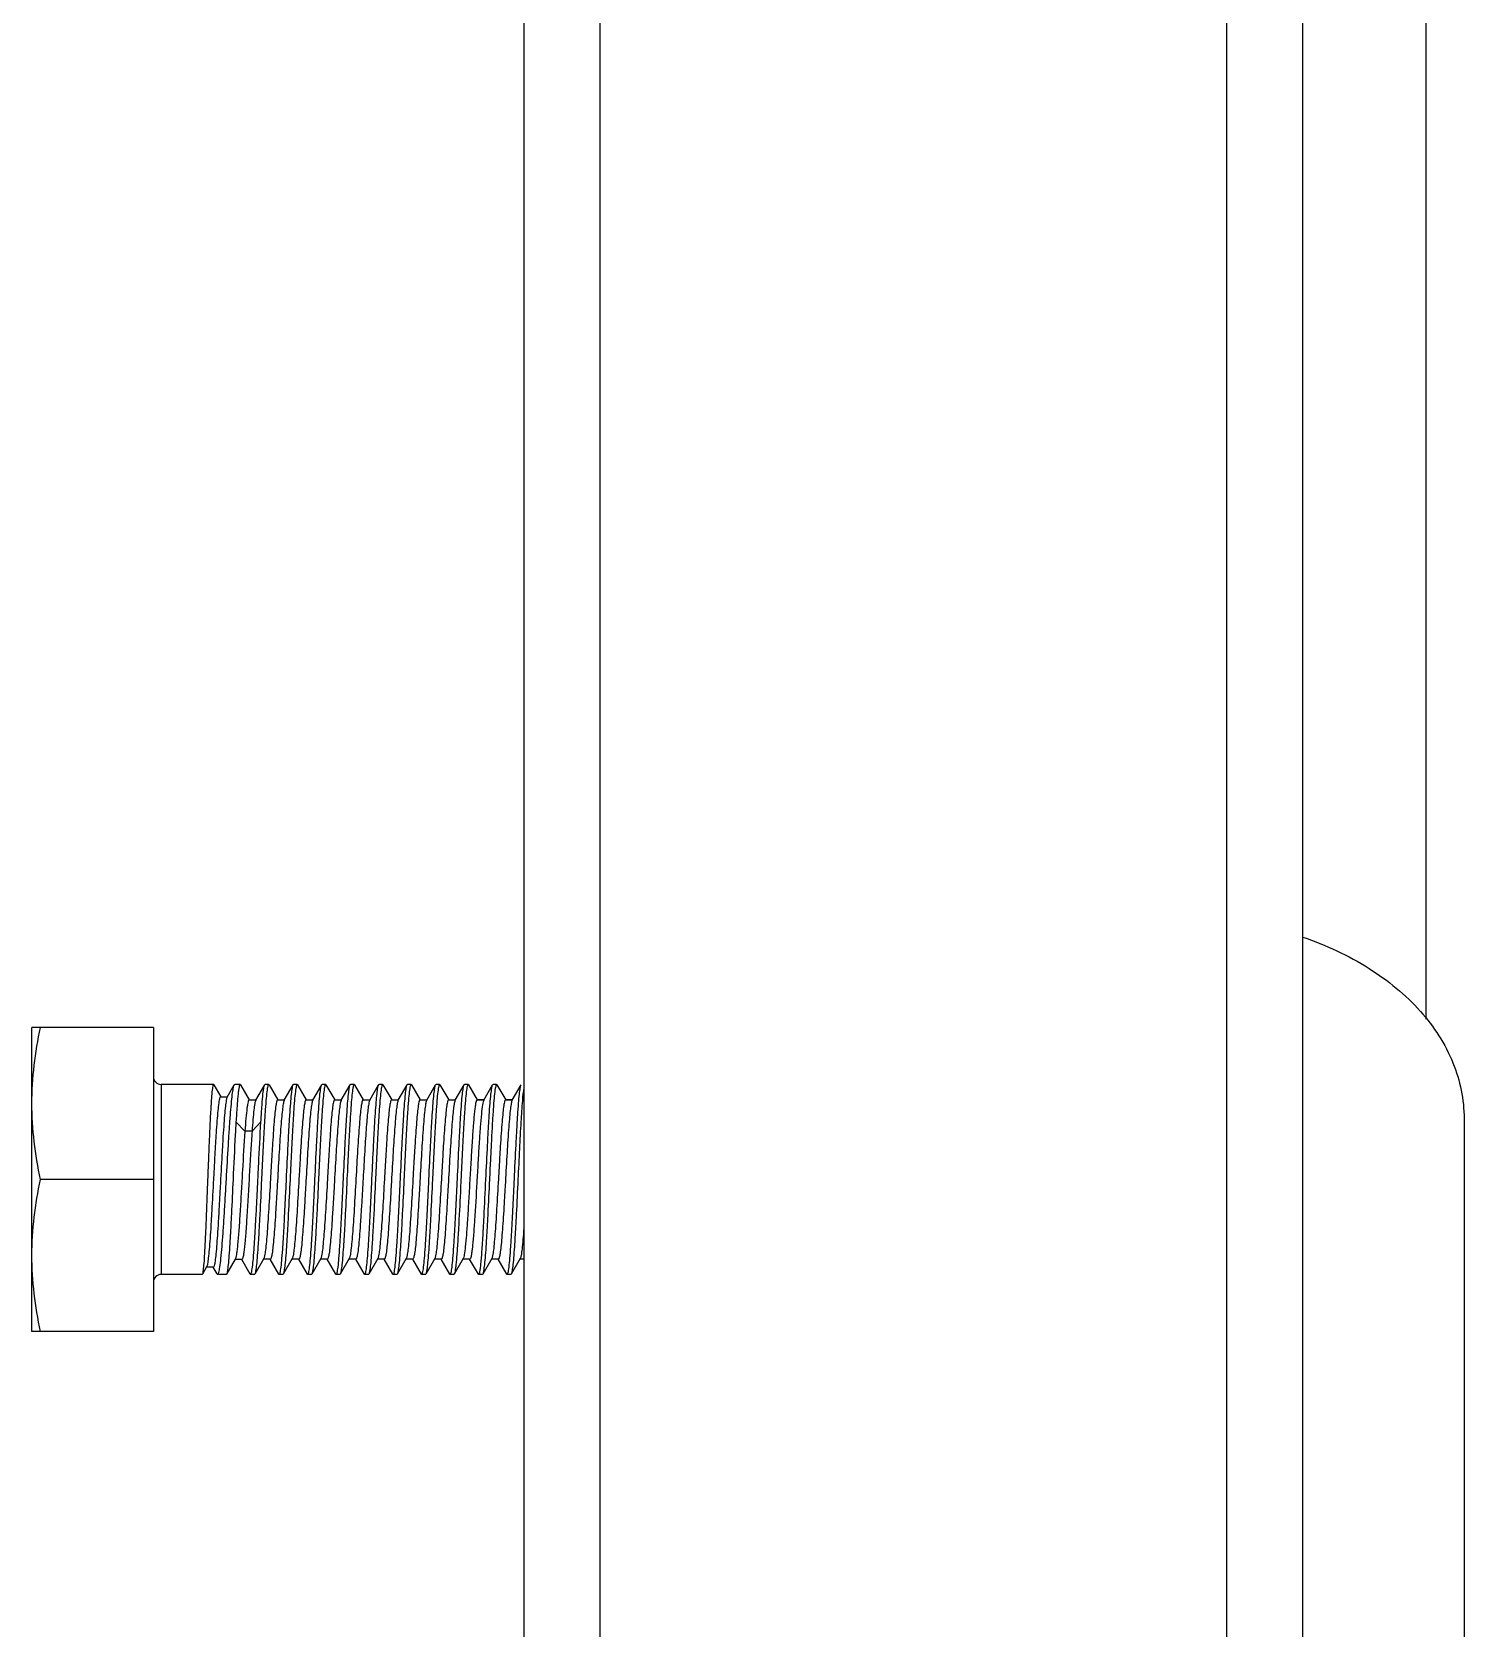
# Model space of a CAD drawing. Extents: x 27938 to 1507990, y 110129 to 923079.
# Drawn here: x 555011 to 555627, y 366413 to 367100 of the extents above; entities that cross this region are included whole.
import ezdxf

# ---------------------------------------------------------------- set-up
doc = ezdxf.new("R2010")
doc.units = 0
doc.header["$LTSCALE"] = 1000
doc.header["$MEASUREMENT"] = 0

msp = doc.modelspace()

# ---------------------------------------------------------------- linework, layer by layer
for p, q in [((555610.81, 366675.45), (555610.81, 368938.58)), ((555222.38, 368785.73), (555222.38, 366070.82)), ((555255.09, 368785.73), (555255.09, 366070.82)), ((555524.94, 368785.73), (555524.94, 366070.82)), ((555557.65, 368785.73), (555557.65, 366070.82)), ((555010.58, 366541.01), (555010.58, 366671.85)), ((555062.91, 366671.85), (555010.58, 366671.85)), ((555062.91, 366671.85), (555062.91, 366541.01)), ((555066.18, 366647.32), (555066.18, 366565.54)), ((555088.75, 366647.32), (555066.18, 366647.32)), ((555088.86, 366647.22), (555088.75, 366647.32)), ((555088.86, 366647.22), (555091.86, 366642.06)), ((555091.77, 366642.06), (555094.74, 366642.06)), ((555094.65, 366641.9), (555097.69, 366647.13)), ((555097.69, 366647.13), (555097.9, 366647.32)), ((555100.23, 366647.32), (555097.9, 366647.32)), ((555100.39, 366647.18), (555100.23, 366647.32)), ((555100.39, 366647.18), (555104.16, 366640.69)), ((555104.06, 366640.69), (555107.04, 366640.69)), ((555106.94, 366640.53), (555110.79, 366647.18)), ((555112.49, 366647.32), (555110.96, 366647.32)), ((555112.65, 366647.18), (555112.49, 366647.32)), ((555112.65, 366647.18), (555116.43, 366640.69)), ((555116.33, 366640.69), (555119.3, 366640.69)), ((555119.21, 366640.53), (555123.06, 366647.18)), ((555123.06, 366647.18), (555123.22, 366647.32)), ((555124.76, 366647.32), (555123.22, 366647.32)), ((555124.92, 366647.18), (555124.76, 366647.32)), ((555124.92, 366647.18), (555128.69, 366640.69)), ((555128.6, 366640.69), (555131.57, 366640.69)), ((555131.47, 366640.53), (555135.33, 366647.18)), ((555135.33, 366647.18), (555135.49, 366647.32)), ((555137.02, 366647.32), (555135.49, 366647.32)), ((555137.18, 366647.18), (555137.02, 366647.32)), ((555137.18, 366647.18), (555140.96, 366640.69)), ((555140.86, 366640.69), (555143.83, 366640.69)), ((555143.74, 366640.53), (555147.59, 366647.18)), ((555147.59, 366647.18), (555147.75, 366647.32)), ((555149.29, 366647.32), (555147.75, 366647.32)), ((555149.45, 366647.18), (555149.29, 366647.32)), ((555149.45, 366647.18), (555153.23, 366640.69)), ((555153.13, 366640.69), (555156.1, 366640.69)), ((555156, 366640.53), (555159.86, 366647.18)), ((555161.56, 366647.32), (555160.02, 366647.32)), ((555161.72, 366647.18), (555161.56, 366647.32)), ((555161.72, 366647.18), (555165.49, 366640.69)), ((555165.4, 366640.69), (555168.37, 366640.69)), ((555168.27, 366640.53), (555172.13, 366647.18)), ((555172.13, 366647.18), (555172.29, 366647.32)), ((555173.82, 366647.32), (555172.29, 366647.32)), ((555173.98, 366647.18), (555173.82, 366647.32)), ((555173.98, 366647.18), (555177.76, 366640.69)), ((555177.66, 366640.69), (555180.63, 366640.69)), ((555180.54, 366640.53), (555184.39, 366647.18)), ((555184.39, 366647.18), (555184.55, 366647.32)), ((555186.09, 366647.32), (555184.55, 366647.32)), ((555186.25, 366647.18), (555186.09, 366647.32)), ((555186.25, 366647.18), (555190.02, 366640.69)), ((555189.93, 366640.69), (555192.9, 366640.69)), ((555192.8, 366640.53), (555196.66, 366647.18)), ((555196.66, 366647.18), (555196.82, 366647.32)), ((555198.36, 366647.32), (555196.82, 366647.32)), ((555198.52, 366647.18), (555198.36, 366647.32)), ((555198.52, 366647.18), (555202.29, 366640.69)), ((555202.2, 366640.69), (555205.17, 366640.69)), ((555205.17, 366640.71), (555202.28, 366640.71)), ((555205.07, 366640.53), (555208.92, 366647.18)), ((555208.92, 366647.18), (555209.09, 366647.32)), ((555210.62, 366647.32), (555209.09, 366647.32)), ((555210.78, 366647.18), (555210.62, 366647.32)), ((555210.78, 366647.18), (555214.56, 366640.69)), ((555214.46, 366640.69), (555217.43, 366640.69)), ((555217.44, 366640.71), (555214.55, 366640.71)), ((555217.34, 366640.53), (555221.19, 366647.18)), ((555119.21, 366640.53), (555119.13, 366640.37)), ((555131.47, 366640.53), (555131.39, 366640.37)), ((555143.74, 366640.53), (555143.66, 366640.36)), ((555168.27, 366640.53), (555168.18, 366640.34)), ((555180.54, 366640.53), (555180.44, 366640.33)), ((555192.8, 366640.53), (555192.71, 366640.32)), ((555217.34, 366640.53), (555217.23, 366640.3)), ((555102.27, 366627.17), (555098.43, 366631.18)), ((555105.33, 366627.17), (555102.27, 366627.17)), ((555109.16, 366631.18), (555105.33, 366627.17)), ((555627.16, 366632.63), (555627.16, 365743.72)), ((555062.91, 366606.43), (555014.26, 366606.43)), ((555146.33, 366608.65), (555146.22, 366606.43)), ((555156.95, 366606.43), (555157.06, 366608.65)), ((555098.11, 366572.1), (555094.37, 366565.67)), ((555100.99, 366571.94), (555098.02, 366571.94)), ((555104.51, 366565.7), (555100.89, 366571.94)), ((555110.39, 366572.33), (555106.52, 366565.68)), ((555113.26, 366572.17), (555110.29, 366572.17)), ((555116.93, 366565.68), (555113.17, 366572.17)), ((555122.66, 366572.33), (555118.79, 366565.68)), ((555125.53, 366572.17), (555122.56, 366572.17)), ((555129.19, 366565.68), (555125.43, 366572.17)), ((555134.92, 366572.33), (555131.05, 366565.68)), ((555137.8, 366572.17), (555134.83, 366572.17)), ((555141.46, 366565.68), (555137.7, 366572.17)), ((555147.19, 366572.33), (555143.32, 366565.68)), ((555150.06, 366572.17), (555147.09, 366572.17)), ((555153.73, 366565.68), (555149.97, 366572.17)), ((555159.45, 366572.33), (555155.58, 366565.68)), ((555162.33, 366572.17), (555159.36, 366572.17)), ((555165.99, 366565.68), (555162.23, 366572.17)), ((555171.72, 366572.33), (555167.85, 366565.68)), ((555174.6, 366572.17), (555171.63, 366572.17)), ((555178.26, 366565.68), (555174.5, 366572.17)), ((555183.99, 366572.33), (555180.12, 366565.68)), ((555186.86, 366572.17), (555183.89, 366572.17)), ((555190.53, 366565.68), (555186.77, 366572.17)), ((555196.25, 366572.33), (555192.38, 366565.68)), ((555199.13, 366572.17), (555196.16, 366572.17)), ((555202.79, 366565.68), (555199.03, 366572.17)), ((555208.52, 366572.33), (555204.65, 366565.68)), ((555211.39, 366572.17), (555208.42, 366572.17)), ((555215.06, 366565.68), (555211.3, 366572.17)), ((555220.79, 366572.33), (555216.92, 366565.68)), ((555222.38, 366572.17), (555220.69, 366572.17)), ((555083.87, 366565.54), (555066.18, 366565.54)), ((555083.96, 366565.62), (555083.87, 366565.54)), ((555085.8, 366568.79), (555083.96, 366565.62)), ((555088.69, 366568.64), (555085.71, 366568.64)), ((555090.27, 366565.76), (555088.62, 366568.6)), ((555090.27, 366565.76), (555090.52, 366565.54)), ((555094.23, 366565.54), (555090.52, 366565.54)), ((555094.37, 366565.67), (555094.23, 366565.54)), ((555104.51, 366565.7), (555104.69, 366565.54)), ((555106.36, 366565.54), (555104.69, 366565.54)), ((555106.52, 366565.68), (555106.36, 366565.54)), ((555116.93, 366565.68), (555117.09, 366565.54)), ((555118.63, 366565.54), (555117.09, 366565.54)), ((555118.79, 366565.68), (555118.63, 366565.54)), ((555129.19, 366565.68), (555129.36, 366565.54)), ((555130.89, 366565.54), (555129.36, 366565.54)), ((555131.05, 366565.68), (555130.89, 366565.54)), ((555141.46, 366565.68), (555141.62, 366565.54)), ((555143.16, 366565.54), (555141.62, 366565.54)), ((555143.32, 366565.68), (555143.16, 366565.54)), ((555153.73, 366565.68), (555153.89, 366565.54)), ((555155.42, 366565.54), (555153.89, 366565.54)), ((555155.58, 366565.68), (555155.42, 366565.54)), ((555165.99, 366565.68), (555166.15, 366565.54)), ((555167.69, 366565.54), (555166.15, 366565.54)), ((555167.85, 366565.68), (555167.69, 366565.54)), ((555178.26, 366565.68), (555178.42, 366565.54)), ((555179.96, 366565.54), (555178.42, 366565.54)), ((555180.12, 366565.68), (555179.96, 366565.54)), ((555190.53, 366565.68), (555190.69, 366565.54)), ((555192.22, 366565.54), (555190.69, 366565.54)), ((555192.38, 366565.68), (555192.22, 366565.54)), ((555202.79, 366565.68), (555202.95, 366565.54)), ((555204.49, 366565.54), (555202.95, 366565.54)), ((555204.65, 366565.68), (555204.49, 366565.54)), ((555215.06, 366565.68), (555215.22, 366565.54)), ((555216.76, 366565.54), (555215.22, 366565.54)), ((555216.92, 366565.68), (555216.76, 366565.54)), ((555062.91, 366541.01), (555010.58, 366541.01))]:
    msp.add_line(p, q)
for centre, start, end in [((555066.18, 366650.59), 180, 270), ((555066.18, 366562.27), 90, 180)]:
    msp.add_arc(centre, 3.27, start, end)
for points, knots in [([(555557.73, 366710.77), (555567.68, 366707.38), (555586.15, 366698.86), (555608.81, 366680.4), (555623.63, 366657.83), (555627.16, 366640.79), (555627.16, 366632.63)], [0, 0, 0, 0, 0.283922, 0.54373, 0.779554, 1, 1, 1, 1]), ([(555091.77, 366642.06), (555091.68, 366642.06), (555091.5, 366641.79), (555091.36, 366641.29), (555091.16, 366640.42), (555090.9, 366638.67), (555090.57, 366635.71), (555090.21, 366631.36), (555089.84, 366626.05), (555089.47, 366620), (555089.11, 366613.43), (555088.62, 366604.32), (555088.14, 366595.33), (555087.64, 366586.8), (555087.29, 366581.26), (555086.93, 366576.59), (555086.6, 366572.93), (555086.23, 366570.47), (555086.02, 366569.16), (555085.8, 366568.79)], [0, 0, 0, 0, 0.003488, 0.010904, 0.022688, 0.038824, 0.083607, 0.143647, 0.216697, 0.300025, 0.390537, 0.484902, 0.671459, 0.756962, 0.833182, 0.897479, 0.947675, 0.982144, 1, 1, 1, 1]), ([(555088.75, 366647.32), (555088.66, 366647.32), (555088.52, 366646.97), (555088.4, 366646.44), (555088.24, 366645.43), (555088.01, 366643.41), (555087.74, 366639.99), (555087.44, 366634.98), (555087.14, 366628.86), (555086.83, 366621.88), (555086.53, 366614.31), (555086.33, 366609.09), (555086.23, 366606.43)], [0, 0, 0, 0, 0.006203, 0.021073, 0.045141, 0.078305, 0.170688, 0.294821, 0.44599, 0.618417, 0.805472, 1, 1, 1, 1]), ([(555094.65, 366641.9), (555094.42, 366641.5), (555094.2, 366640.13), (555093.81, 366637.55), (555093.47, 366633.74), (555093.1, 366628.91), (555092.73, 366623.22), (555092.23, 366614.56), (555091.75, 366605.51), (555091.26, 366596.42), (555090.9, 366589.94), (555090.54, 366584.03), (555090.18, 366578.89), (555089.83, 366574.68), (555089.5, 366571.61), (555089.18, 366569.71), (555088.94, 366568.89), (555088.77, 366568.64), (555088.69, 366568.64)], [0, 0, 0, 0, 0.018844, 0.055045, 0.107437, 0.174076, 0.252464, 0.339678, 0.527511, 0.621285, 0.710453, 0.791854, 0.862644, 0.920393, 0.963178, 0.989688, 0.996707, 1, 1, 1, 1]), ([(555094.29, 366606.43), (555094.57, 366611.35), (555094.98, 366618.51), (555095.56, 366627.68), (555095.97, 366633.63), (555096.39, 366638.65), (555096.77, 366642.6), (555097.19, 366645.28), (555097.44, 366646.71), (555097.69, 366647.13)], [0, 0, 0, 0, 0.361155, 0.526427, 0.673911, 0.798642, 0.896457, 0.964179, 1, 1, 1, 1]), ([(555100.23, 366647.32), (555100.11, 366647.32), (555099.91, 366646.84), (555099.74, 366646.11), (555099.51, 366644.73), (555099.3, 366642.91), (555099.08, 366640.58), (555098.77, 366636.63), (555098.56, 366633.44), (555098.43, 366631.18)], [0, 0, 0, 0, 0.021546, 0.072917, 0.155846, 0.269667, 0.412995, 0.584026, 1, 1, 1, 1]), ([(555104.06, 366640.69), (555103.96, 366640.69), (555103.75, 366640.32), (555103.58, 366639.68), (555103.35, 366638.53), (555103.04, 366636.23), (555102.66, 366632.38), (555102.4, 366629.07), (555102.27, 366627.17)], [0, 0, 0, 0, 0.023235, 0.075178, 0.15823, 0.271917, 0.585415, 1, 1, 1, 1]), ([(555109.16, 366631.18), (555109.28, 366633.26), (555109.52, 366636.96), (555109.91, 366641.76), (555110.24, 366644.84), (555110.55, 366646.46), (555110.69, 366647), (555110.79, 366647.18)], [0, 0, 0, 0, 0.387446, 0.690986, 0.897716, 0.962073, 1, 1, 1, 1]), ([(555112.49, 366647.32), (555112.4, 366647.32), (555112.22, 366646.99), (555112.08, 366646.43), (555111.88, 366645.43), (555111.61, 366643.41), (555111.29, 366639.99), (555110.92, 366634.97), (555110.55, 366628.85), (555110.18, 366621.88), (555109.8, 366614.31), (555109.55, 366609.09), (555109.43, 366606.43)], [0, 0, 0, 0, 0.006697, 0.021779, 0.045964, 0.079194, 0.171609, 0.295674, 0.446694, 0.618911, 0.805729, 1, 1, 1, 1]), ([(555116.33, 366640.69), (555116.25, 366640.69), (555116.07, 366640.46), (555115.83, 366639.67), (555115.5, 366637.86), (555115.17, 366634.93), (555114.81, 366630.95), (555114.45, 366626.09), (555114.09, 366620.53), (555113.72, 366614.45), (555113.24, 366605.98), (555112.76, 366597.58), (555112.27, 366589.56), (555111.91, 366584.31), (555111.54, 366579.87), (555111.21, 366576.36), (555110.83, 366573.98), (555110.61, 366572.71), (555110.39, 366572.33)], [0, 0, 0, 0, 0.003515, 0.010772, 0.037949, 0.081609, 0.140308, 0.211978, 0.294061, 0.383612, 0.477415, 0.664253, 0.750571, 0.827952, 0.893624, 0.945254, 0.981055, 1, 1, 1, 1]), ([(555110.79, 366647.18), (555110.82, 366647.22), (555110.86, 366647.28), (555110.93, 366647.32), (555110.96, 366647.32)], [0, 0, 0, 0, 0.600476, 1, 1, 1, 1]), ([(555120.16, 366606.43), (555120.39, 366611.39), (555120.73, 366618.61), (555121.23, 366627.84), (555121.58, 366633.81), (555121.94, 366638.83), (555122.25, 366642.76), (555122.63, 366645.39), (555122.83, 366646.78), (555123.06, 366647.18)], [0, 0, 0, 0, 0.363963, 0.530225, 0.678242, 0.802937, 0.90006, 0.966368, 1, 1, 1, 1]), ([(555124.76, 366647.32), (555124.67, 366647.32), (555124.49, 366646.99), (555124.34, 366646.43), (555124.15, 366645.43), (555123.88, 366643.41), (555123.55, 366639.99), (555123.19, 366634.98), (555122.82, 366628.86), (555122.44, 366621.88), (555122.07, 366614.31), (555121.82, 366609.09), (555121.69, 366606.43)], [0, 0, 0, 0, 0.006689, 0.021764, 0.045941, 0.079165, 0.171569, 0.295632, 0.446659, 0.618889, 0.805716, 1, 1, 1, 1]), ([(555128.6, 366640.69), (555128.52, 366640.69), (555128.34, 366640.46), (555128.1, 366639.67), (555127.77, 366637.86), (555127.43, 366634.93), (555127.08, 366630.95), (555126.72, 366626.09), (555126.35, 366620.53), (555125.99, 366614.45), (555125.5, 366605.98), (555125.03, 366597.58), (555124.53, 366589.56), (555124.17, 366584.31), (555123.81, 366579.87), (555123.47, 366576.36), (555123.1, 366573.98), (555122.87, 366572.71), (555122.66, 366572.33)], [0, 0, 0, 0, 0.003515, 0.010772, 0.037949, 0.081609, 0.140308, 0.211978, 0.294061, 0.383612, 0.477415, 0.664253, 0.750571, 0.827952, 0.893624, 0.945254, 0.981055, 1, 1, 1, 1]), ([(555132.42, 366606.43), (555132.66, 366611.39), (555133, 366618.61), (555133.49, 366627.84), (555133.84, 366633.81), (555134.2, 366638.83), (555134.52, 366642.76), (555134.9, 366645.39), (555135.1, 366646.78), (555135.33, 366647.18)], [0, 0, 0, 0, 0.363959, 0.530225, 0.678245, 0.80294, 0.900061, 0.966367, 1, 1, 1, 1]), ([(555137.02, 366647.32), (555136.93, 366647.32), (555136.75, 366646.99), (555136.61, 366646.43), (555136.42, 366645.43), (555136.15, 366643.41), (555135.82, 366639.99), (555135.46, 366634.98), (555135.08, 366628.86), (555134.71, 366621.88), (555134.33, 366614.31), (555134.08, 366609.09), (555133.96, 366606.43)], [0, 0, 0, 0, 0.00668, 0.021743, 0.045911, 0.079128, 0.171521, 0.29558, 0.446613, 0.618858, 0.805701, 1, 1, 1, 1]), ([(555140.86, 366640.69), (555140.78, 366640.69), (555140.6, 366640.46), (555140.36, 366639.67), (555140.04, 366637.86), (555139.7, 366634.93), (555139.34, 366630.95), (555138.98, 366626.09), (555138.62, 366620.53), (555138.26, 366614.45), (555137.77, 366605.98), (555137.3, 366597.58), (555136.8, 366589.56), (555136.44, 366584.31), (555136.07, 366579.87), (555135.74, 366576.36), (555135.37, 366573.98), (555135.14, 366572.71), (555134.92, 366572.33)], [0, 0, 0, 0, 0.003515, 0.010772, 0.037949, 0.081609, 0.140308, 0.211978, 0.294061, 0.383612, 0.477416, 0.664253, 0.750571, 0.827952, 0.893624, 0.945254, 0.981055, 1, 1, 1, 1]), ([(555144.69, 366606.43), (555144.92, 366611.39), (555145.27, 366618.61), (555145.76, 366627.84), (555146.11, 366633.81), (555146.47, 366638.83), (555146.79, 366642.76), (555147.16, 366645.39), (555147.36, 366646.78), (555147.59, 366647.18)], [0, 0, 0, 0, 0.363957, 0.530226, 0.678247, 0.80294, 0.900059, 0.966367, 1, 1, 1, 1]), ([(555149.29, 366647.32), (555149.2, 366647.32), (555149.03, 366647.02), (555148.89, 366646.49), (555148.7, 366645.56), (555148.44, 366643.67), (555148.13, 366640.48), (555147.78, 366635.77), (555147.42, 366630.01), (555147.05, 366623.4), (555146.69, 366616.19), (555146.45, 366611.21), (555146.33, 366608.65)], [0, 0, 0, 0, 0.006689, 0.021571, 0.045424, 0.078208, 0.169526, 0.292465, 0.442701, 0.6149, 0.802905, 1, 1, 1, 1]), ([(555153.13, 366640.69), (555153.05, 366640.69), (555152.87, 366640.46), (555152.63, 366639.67), (555152.3, 366637.88), (555151.97, 366634.97), (555151.61, 366631.01), (555151.26, 366626.19), (555150.75, 366618.52), (555150.41, 366612.47), (555150.17, 366608.29)], [0, 0, 0, 0, 0.007368, 0.022553, 0.07941, 0.170757, 0.293599, 0.443643, 0.615565, 1, 1, 1, 1]), ([(555157.06, 366608.65), (555157.29, 366613.38), (555157.62, 366620.25), (555158.09, 366629.01), (555158.43, 366634.63), (555158.77, 366639.35), (555159.08, 366643.03), (555159.44, 366645.5), (555159.64, 366646.8), (555159.86, 366647.18)], [0, 0, 0, 0, 0.367266, 0.533405, 0.680662, 0.804347, 0.900563, 0.966339, 1, 1, 1, 1]), ([(555161.56, 366647.32), (555161.47, 366647.32), (555161.29, 366646.99), (555161.14, 366646.43), (555160.95, 366645.43), (555160.68, 366643.41), (555160.35, 366639.99), (555159.99, 366634.98), (555159.62, 366628.86), (555159.24, 366621.88), (555158.87, 366614.31), (555158.62, 366609.09), (555158.49, 366606.43)], [0, 0, 0, 0, 0.006689, 0.021763, 0.04594, 0.079164, 0.171568, 0.295631, 0.446657, 0.618886, 0.805714, 1, 1, 1, 1]), ([(555165.4, 366640.69), (555165.32, 366640.69), (555165.14, 366640.46), (555164.89, 366639.67), (555164.57, 366637.86), (555164.23, 366634.93), (555163.87, 366630.95), (555163.52, 366626.09), (555163.15, 366620.53), (555162.79, 366614.45), (555162.3, 366605.98), (555161.83, 366597.58), (555161.33, 366589.56), (555160.97, 366584.31), (555160.61, 366579.87), (555160.27, 366576.36), (555159.9, 366573.98), (555159.67, 366572.71), (555159.45, 366572.33)], [0, 0, 0, 0, 0.003516, 0.010772, 0.037949, 0.081609, 0.140308, 0.211978, 0.294061, 0.383612, 0.477416, 0.664254, 0.750571, 0.827952, 0.893624, 0.945254, 0.981055, 1, 1, 1, 1]), ([(555159.86, 366647.18), (555159.88, 366647.22), (555159.92, 366647.28), (555159.99, 366647.32), (555160.02, 366647.32)], [0, 0, 0, 0, 0.600612, 1, 1, 1, 1]), ([(555169.22, 366606.43), (555169.46, 366611.39), (555169.8, 366618.61), (555170.29, 366627.84), (555170.64, 366633.81), (555171, 366638.83), (555171.32, 366642.76), (555171.7, 366645.39), (555171.9, 366646.78), (555172.13, 366647.18)], [0, 0, 0, 0, 0.363961, 0.530225, 0.678245, 0.802939, 0.90006, 0.966367, 1, 1, 1, 1]), ([(555173.82, 366647.32), (555173.73, 366647.32), (555173.55, 366646.99), (555173.41, 366646.43), (555173.22, 366645.43), (555172.95, 366643.41), (555172.62, 366639.99), (555172.25, 366634.98), (555171.88, 366628.86), (555171.51, 366621.88), (555171.13, 366614.31), (555170.88, 366609.09), (555170.76, 366606.43)], [0, 0, 0, 0, 0.006676, 0.021733, 0.045899, 0.079113, 0.171508, 0.295569, 0.446596, 0.61884, 0.805693, 1, 1, 1, 1]), ([(555177.66, 366640.69), (555177.58, 366640.69), (555177.4, 366640.46), (555177.16, 366639.67), (555176.83, 366637.86), (555176.5, 366634.93), (555176.14, 366630.95), (555175.78, 366626.09), (555175.42, 366620.53), (555175.05, 366614.45), (555174.57, 366605.98), (555174.1, 366597.58), (555173.6, 366589.56), (555173.24, 366584.31), (555172.87, 366579.87), (555172.54, 366576.36), (555172.17, 366573.98), (555171.94, 366572.71), (555171.72, 366572.33)], [0, 0, 0, 0, 0.003516, 0.010771, 0.037949, 0.081609, 0.140308, 0.211978, 0.294061, 0.383613, 0.477416, 0.664254, 0.750571, 0.827952, 0.893624, 0.945254, 0.981055, 1, 1, 1, 1]), ([(555181.49, 366606.43), (555181.72, 366611.39), (555182.07, 366618.61), (555182.56, 366627.84), (555182.91, 366633.81), (555183.27, 366638.83), (555183.58, 366642.76), (555183.96, 366645.39), (555184.16, 366646.78), (555184.39, 366647.18)], [0, 0, 0, 0, 0.363962, 0.530226, 0.678239, 0.802933, 0.900057, 0.966368, 1, 1, 1, 1]), ([(555186.09, 366647.32), (555186, 366647.32), (555185.82, 366646.99), (555185.68, 366646.43), (555185.48, 366645.43), (555185.21, 366643.41), (555184.89, 366639.99), (555184.52, 366634.97), (555184.15, 366628.85), (555183.77, 366621.88), (555183.4, 366614.31), (555183.15, 366609.09), (555183.02, 366606.43)], [0, 0, 0, 0, 0.006697, 0.021779, 0.045964, 0.079195, 0.171609, 0.295674, 0.446694, 0.618911, 0.805729, 1, 1, 1, 1]), ([(555189.93, 366640.69), (555189.85, 366640.69), (555189.67, 366640.46), (555189.43, 366639.67), (555189.1, 366637.86), (555188.77, 366634.93), (555188.41, 366630.95), (555188.05, 366626.09), (555187.68, 366620.53), (555187.32, 366614.45), (555186.84, 366605.98), (555186.36, 366597.58), (555185.86, 366589.56), (555185.5, 366584.31), (555185.14, 366579.87), (555184.8, 366576.36), (555184.43, 366573.98), (555184.21, 366572.71), (555183.99, 366572.33)], [0, 0, 0, 0, 0.003516, 0.010771, 0.037949, 0.081609, 0.140308, 0.211978, 0.294061, 0.383613, 0.477416, 0.664254, 0.750571, 0.827952, 0.893624, 0.945254, 0.981055, 1, 1, 1, 1]), ([(555193.75, 366606.43), (555193.99, 366611.39), (555194.33, 366618.61), (555194.82, 366627.84), (555195.17, 366633.81), (555195.53, 366638.83), (555195.85, 366642.76), (555196.23, 366645.39), (555196.43, 366646.78), (555196.66, 366647.18)], [0, 0, 0, 0, 0.363963, 0.530225, 0.678242, 0.802937, 0.90006, 0.966368, 1, 1, 1, 1]), ([(555198.36, 366647.32), (555198.26, 366647.32), (555198.08, 366646.99), (555197.94, 366646.43), (555197.75, 366645.43), (555197.48, 366643.41), (555197.15, 366639.99), (555196.79, 366634.98), (555196.41, 366628.86), (555196.04, 366621.88), (555195.67, 366614.31), (555195.42, 366609.09), (555195.29, 366606.43)], [0, 0, 0, 0, 0.006686, 0.021758, 0.045933, 0.079154, 0.171555, 0.295617, 0.446646, 0.618881, 0.805711, 1, 1, 1, 1]), ([(555202.2, 366640.69), (555202.06, 366640.69), (555201.83, 366640.18), (555201.64, 366639.36), (555201.38, 366637.85), (555201.14, 366635.87), (555200.88, 366633.34), (555200.53, 366629.1), (555200.1, 366622.91), (555199.6, 366614.73), (555199.1, 366605.98), (555198.61, 366597.26), (555198.25, 366591.53), (555198.07, 366588.77)], [0, 0, 0, 0, 0.007549, 0.025288, 0.053782, 0.092698, 0.14142, 0.199125, 0.337396, 0.498012, 0.669894, 0.841157, 1, 1, 1, 1]), ([(555206.02, 366606.43), (555206.26, 366611.39), (555206.6, 366618.61), (555207.09, 366627.84), (555207.44, 366633.81), (555207.8, 366638.83), (555208.12, 366642.76), (555208.5, 366645.39), (555208.7, 366646.78), (555208.92, 366647.18)], [0, 0, 0, 0, 0.363958, 0.530225, 0.678245, 0.80294, 0.90006, 0.966367, 1, 1, 1, 1]), ([(555210.62, 366647.32), (555210.53, 366647.32), (555210.35, 366646.99), (555210.21, 366646.43), (555210.01, 366645.43), (555209.75, 366643.41), (555209.42, 366639.99), (555209.05, 366634.98), (555208.68, 366628.86), (555208.31, 366621.88), (555207.93, 366614.31), (555207.68, 366609.09), (555207.56, 366606.43)], [0, 0, 0, 0, 0.006677, 0.021736, 0.045902, 0.079117, 0.171507, 0.295565, 0.446598, 0.618848, 0.805696, 1, 1, 1, 1]), ([(555214.46, 366640.69), (555214.38, 366640.69), (555214.2, 366640.46), (555213.96, 366639.67), (555213.63, 366637.86), (555213.3, 366634.93), (555212.94, 366630.95), (555212.58, 366626.09), (555212.22, 366620.53), (555211.85, 366614.45), (555211.37, 366605.98), (555210.89, 366597.58), (555210.4, 366589.56), (555210.04, 366584.31), (555209.67, 366579.87), (555209.34, 366576.36), (555208.97, 366573.98), (555208.74, 366572.71), (555208.52, 366572.33)], [0, 0, 0, 0, 0.003516, 0.010771, 0.037949, 0.081609, 0.140308, 0.211978, 0.294061, 0.383613, 0.477416, 0.664254, 0.750571, 0.827952, 0.893624, 0.945254, 0.981055, 1, 1, 1, 1]), ([(555218.29, 366606.43), (555218.52, 366611.39), (555218.87, 366618.61), (555219.36, 366627.84), (555219.71, 366633.81), (555220.07, 366638.83), (555220.38, 366642.76), (555220.76, 366645.39), (555220.96, 366646.78), (555221.19, 366647.18)], [0, 0, 0, 0, 0.363957, 0.530228, 0.678248, 0.80294, 0.900058, 0.966367, 1, 1, 1, 1]), ([(555222.38, 366645.91), (555222.04, 366644.1), (555221.62, 366639.21), (555221.01, 366630.43), (555220.43, 366619.1), (555220.03, 366610.81), (555219.82, 366606.43)], [0, 0, 0, 0, 0.140058, 0.370691, 0.667791, 1, 1, 1, 1]), ([(555106.94, 366640.53), (555106.69, 366640.11), (555106.46, 366638.66), (555106.05, 366635.94), (555105.7, 366631.94), (555105.46, 366628.88), (555105.33, 366627.17)], [0, 0, 0, 0, 0.108395, 0.316903, 0.618184, 1, 1, 1, 1]), ([(555119.13, 366640.37), (555118.94, 366639.91), (555118.69, 366638.53), (555118.33, 366635.95), (555117.99, 366632.32), (555117.48, 366625.82), (555116.89, 366616.31), (555116.32, 366606.2), (555115.84, 366597.85), (555115.48, 366591.88), (555115.12, 366586.43), (555114.77, 366581.68), (555114.41, 366577.79), (555114.08, 366574.93), (555113.76, 366573.17), (555113.52, 366572.4), (555113.34, 366572.17), (555113.26, 366572.17)], [0, 0, 0, 0, 0.022098, 0.060554, 0.114206, 0.18123, 0.34569, 0.53115, 0.623722, 0.711849, 0.792446, 0.862698, 0.92016, 0.962863, 0.989437, 0.99654, 1, 1, 1, 1]), ([(555131.39, 366640.37), (555131.2, 366639.9), (555130.95, 366638.51), (555130.6, 366635.93), (555130.26, 366632.29), (555129.75, 366625.79), (555129.16, 366616.27), (555128.58, 366606.17), (555128.1, 366597.82), (555127.75, 366591.86), (555127.39, 366586.41), (555127.03, 366581.67), (555126.68, 366577.78), (555126.35, 366574.93), (555126.03, 366573.17), (555125.79, 366572.4), (555125.61, 366572.17), (555125.53, 366572.17)], [0, 0, 0, 0, 0.022237, 0.060809, 0.11455, 0.181633, 0.346125, 0.531524, 0.624042, 0.712107, 0.792639, 0.862829, 0.920237, 0.962898, 0.989446, 0.996542, 1, 1, 1, 1]), ([(555143.66, 366640.36), (555143.46, 366639.88), (555143.22, 366638.49), (555142.86, 366635.9), (555142.52, 366632.26), (555142.01, 366625.76), (555141.42, 366616.24), (555140.85, 366606.14), (555140.37, 366597.8), (555140.01, 366591.84), (555139.65, 366586.4), (555139.3, 366581.66), (555138.94, 366577.78), (555138.61, 366574.93), (555138.29, 366573.17), (555138.05, 366572.4), (555137.88, 366572.17), (555137.8, 366572.17)], [0, 0, 0, 0, 0.022376, 0.061065, 0.114893, 0.182035, 0.346559, 0.531898, 0.624361, 0.712364, 0.792832, 0.86296, 0.920314, 0.962934, 0.989455, 0.996544, 1, 1, 1, 1]), ([(555156, 366640.53), (555155.81, 366640.19), (555155.59, 366639.06), (555155.25, 366636.93), (555154.93, 366633.83), (555154.59, 366629.88), (555154.25, 366625.19), (555153.79, 366617.91), (555153.46, 366612.21), (555153.24, 366608.29)], [0, 0, 0, 0, 0.036414, 0.10397, 0.201071, 0.324823, 0.471425, 0.636308, 1, 1, 1, 1]), ([(555168.18, 366640.34), (555167.99, 366639.86), (555167.74, 366638.46), (555167.39, 366635.85), (555167.05, 366632.2), (555166.54, 366625.69), (555165.95, 366616.17), (555165.38, 366606.08), (555164.9, 366597.74), (555164.54, 366591.8), (555164.18, 366586.37), (555163.83, 366581.64), (555163.47, 366577.76), (555163.15, 366574.92), (555162.82, 366573.17), (555162.58, 366572.4), (555162.41, 366572.17), (555162.33, 366572.17)], [0, 0, 0, 0, 0.022654, 0.061574, 0.115578, 0.182837, 0.347426, 0.532643, 0.624999, 0.712877, 0.793216, 0.863221, 0.920468, 0.963004, 0.989473, 0.996549, 1, 1, 1, 1]), ([(555180.44, 366640.33), (555180.25, 366639.85), (555180.01, 366638.44), (555179.65, 366635.82), (555179.31, 366632.17), (555178.8, 366625.65), (555178.21, 366616.14), (555177.64, 366606.05), (555177.16, 366597.72), (555176.81, 366591.78), (555176.45, 366586.35), (555176.09, 366581.63), (555175.74, 366577.76), (555175.41, 366574.92), (555175.09, 366573.16), (555174.85, 366572.4), (555174.67, 366572.17), (555174.6, 366572.17)], [0, 0, 0, 0, 0.022792, 0.061828, 0.11592, 0.183237, 0.347858, 0.533014, 0.625317, 0.713133, 0.793408, 0.863351, 0.920544, 0.963039, 0.989482, 0.996551, 1, 1, 1, 1]), ([(555192.71, 366640.32), (555192.52, 366639.83), (555192.27, 366638.42), (555191.92, 366635.8), (555191.58, 366632.14), (555191.07, 366625.62), (555190.48, 366616.11), (555189.91, 366606.02), (555189.43, 366597.69), (555189.07, 366591.76), (555188.71, 366586.34), (555188.36, 366581.62), (555188.01, 366577.75), (555187.68, 366574.91), (555187.36, 366573.16), (555187.12, 366572.4), (555186.94, 366572.17), (555186.86, 366572.17)], [0, 0, 0, 0, 0.022931, 0.062083, 0.116262, 0.183637, 0.34829, 0.533386, 0.625634, 0.713389, 0.793599, 0.863481, 0.920621, 0.963074, 0.989491, 0.996553, 1, 1, 1, 1]), ([(555205.07, 366640.53), (555204.95, 366640.32), (555204.77, 366639.67), (555204.4, 366637.73), (555204.01, 366634.08), (555203.54, 366628.48), (555203.07, 366621.49), (555202.6, 366613.55), (555201.97, 366602.53), (555201.5, 366594.22), (555201.14, 366588.77)], [0, 0, 0, 0, 0.014139, 0.038106, 0.114569, 0.22512, 0.362916, 0.519336, 0.684562, 1, 1, 1, 1]), ([(555217.23, 366640.3), (555217.05, 366639.81), (555216.79, 366638.39), (555216.44, 366635.75), (555216.1, 366632.08), (555215.59, 366625.55), (555215.01, 366616.04), (555214.44, 366605.96), (555213.96, 366597.64), (555213.6, 366591.72), (555213.24, 366586.31), (555212.89, 366581.6), (555212.54, 366577.74), (555212.21, 366574.91), (555211.89, 366573.16), (555211.65, 366572.4), (555211.47, 366572.17), (555211.39, 366572.17)], [0, 0, 0, 0, 0.023208, 0.06259, 0.116944, 0.184435, 0.349152, 0.534126, 0.626268, 0.713899, 0.79398, 0.86374, 0.920773, 0.963144, 0.989509, 0.996558, 1, 1, 1, 1]), ([(555098.43, 366631.18), (555098.32, 366629.32), (555097.85, 366621.07), (555097.47, 366612.82), (555097.17, 366606.43)], [0, 0, 0, 0, 0.22604, 1, 1, 1, 1]), ([(555102.27, 366627.17), (555101.87, 366621.6), (555101.37, 366612.97), (555100.72, 366601.43), (555100.22, 366592.88), (555099.72, 366585.27), (555099.29, 366579.78), (555098.92, 366576.25), (555098.67, 366574.35), (555098.42, 366573.03), (555098.24, 366572.33), (555098.11, 366572.1)], [0, 0, 0, 0, 0.303539, 0.468638, 0.62733, 0.768529, 0.882427, 0.926602, 0.961222, 0.985757, 1, 1, 1, 1]), ([(555105.33, 366627.17), (555105.14, 366624.4), (555104.76, 366618.54), (555104.24, 366609.51), (555103.71, 366600.23), (555103.19, 366591.43), (555102.74, 366584.69), (555102.36, 366580.05), (555102.1, 366577.27), (555101.84, 366575.08), (555101.57, 366573.41), (555101.37, 366572.52), (555101.13, 366571.94), (555100.99, 366571.94)], [0, 0, 0, 0, 0.15003, 0.317321, 0.489066, 0.652114, 0.794019, 0.853588, 0.904016, 0.944371, 0.97394, 0.992316, 1, 1, 1, 1]), ([(555107.88, 366606.43), (555107.98, 366608.64), (555108.39, 366616.89), (555108.8, 366625.14), (555109.16, 366631.18)], [0, 0, 0, 0, 0.2673, 1, 1, 1, 1]), ([(555086.23, 366606.43), (555086.04, 366601.41), (555085.76, 366594.1), (555085.37, 366584.76), (555085.1, 366578.75), (555084.81, 366573.73), (555084.59, 366569.83), (555084.26, 366567.3), (555084.16, 366565.97), (555083.96, 366565.62)], [0, 0, 0, 0, 0.36864, 0.53657, 0.68548, 0.810114, 0.906077, 0.97003, 1, 1, 1, 1]), ([(555090.52, 366565.54), (555090.63, 366565.54), (555090.86, 366565.85), (555091.17, 366566.85), (555091.59, 366569.15), (555092.02, 366572.86), (555092.47, 366577.89), (555092.93, 366584), (555093.38, 366590.98), (555093.84, 366598.56), (555094.14, 366603.77), (555094.29, 366606.43)], [0, 0, 0, 0, 0.007547, 0.022985, 0.080637, 0.173055, 0.296975, 0.447746, 0.61965, 0.806111, 1, 1, 1, 1]), ([(555097.17, 366606.43), (555096.94, 366601.46), (555096.6, 366594.22), (555096.12, 366584.96), (555095.79, 366578.98), (555095.44, 366573.95), (555095.14, 366570.03), (555094.77, 366567.43), (555094.59, 366566.05), (555094.37, 366565.67)], [0, 0, 0, 0, 0.365079, 0.53175, 0.679987, 0.804667, 0.901508, 0.967249, 1, 1, 1, 1]), ([(555104.69, 366565.54), (555104.78, 366565.54), (555104.98, 366565.87), (555105.13, 366566.43), (555105.33, 366567.43), (555105.62, 366569.45), (555105.96, 366572.87), (555106.34, 366577.88), (555106.72, 366584), (555107.11, 366590.98), (555107.49, 366598.56), (555107.75, 366603.77), (555107.88, 366606.43)], [0, 0, 0, 0, 0.006868, 0.022, 0.046199, 0.079427, 0.17181, 0.295831, 0.44681, 0.618994, 0.805771, 1, 1, 1, 1]), ([(555109.43, 366606.43), (555109.19, 366601.47), (555108.85, 366594.25), (555108.36, 366585.02), (555108, 366579.05), (555107.65, 366574.02), (555107.33, 366570.09), (555106.95, 366567.47), (555106.75, 366566.08), (555106.52, 366565.68)], [0, 0, 0, 0, 0.364025, 0.530311, 0.678341, 0.803035, 0.90014, 0.966414, 1, 1, 1, 1]), ([(555117.09, 366565.54), (555117.18, 366565.54), (555117.36, 366565.87), (555117.5, 366566.43), (555117.7, 366567.43), (555117.97, 366569.45), (555118.29, 366572.87), (555118.66, 366577.89), (555119.03, 366584.01), (555119.4, 366590.98), (555119.78, 366598.56), (555120.03, 366603.77), (555120.16, 366606.43)], [0, 0, 0, 0, 0.006693, 0.021771, 0.045952, 0.079179, 0.171588, 0.295652, 0.446676, 0.6189, 0.805722, 1, 1, 1, 1]), ([(555121.69, 366606.43), (555121.45, 366601.47), (555121.11, 366594.25), (555120.62, 366585.02), (555120.27, 366579.05), (555119.91, 366574.02), (555119.59, 366570.09), (555119.21, 366567.47), (555119.02, 366566.08), (555118.79, 366565.68)], [0, 0, 0, 0, 0.364027, 0.530312, 0.678339, 0.803032, 0.900139, 0.966415, 1, 1, 1, 1]), ([(555129.36, 366565.54), (555129.45, 366565.54), (555129.63, 366565.88), (555129.77, 366566.43), (555129.96, 366567.44), (555130.23, 366569.45), (555130.56, 366572.87), (555130.92, 366577.89), (555131.3, 366584.01), (555131.67, 366590.99), (555132.05, 366598.56), (555132.29, 366603.77), (555132.42, 366606.43)], [0, 0, 0, 0, 0.006696, 0.021778, 0.045963, 0.079194, 0.171608, 0.295673, 0.446692, 0.618909, 0.805729, 1, 1, 1, 1]), ([(555133.96, 366606.43), (555133.72, 366601.47), (555133.38, 366594.25), (555132.89, 366585.02), (555132.54, 366579.05), (555132.18, 366574.02), (555131.86, 366570.09), (555131.48, 366567.47), (555131.28, 366566.08), (555131.05, 366565.68)], [0, 0, 0, 0, 0.364034, 0.530325, 0.678352, 0.803041, 0.900142, 0.966414, 1, 1, 1, 1]), ([(555141.62, 366565.54), (555141.71, 366565.54), (555141.89, 366565.87), (555142.04, 366566.43), (555142.23, 366567.43), (555142.5, 366569.45), (555142.83, 366572.87), (555143.19, 366577.89), (555143.56, 366584), (555143.94, 366590.98), (555144.31, 366598.56), (555144.56, 366603.77), (555144.69, 366606.43)], [0, 0, 0, 0, 0.006683, 0.021751, 0.045922, 0.07914, 0.171535, 0.295594, 0.446618, 0.618857, 0.805703, 1, 1, 1, 1]), ([(555146.22, 366606.43), (555145.99, 366601.47), (555145.64, 366594.25), (555145.15, 366585.02), (555144.8, 366579.05), (555144.44, 366574.03), (555144.13, 366570.09), (555143.75, 366567.47), (555143.55, 366566.08), (555143.32, 366565.68)], [0, 0, 0, 0, 0.364016, 0.530299, 0.678328, 0.803022, 0.900132, 0.966412, 1, 1, 1, 1]), ([(555150.17, 366608.29), (555149.92, 366604), (555149.57, 366597.72), (555149.07, 366589.66), (555148.71, 366584.38), (555148.34, 366579.91), (555148.01, 366576.39), (555147.64, 366573.99), (555147.41, 366572.71), (555147.19, 366572.33)], [0, 0, 0, 0, 0.357179, 0.522363, 0.670515, 0.796289, 0.895183, 0.963748, 1, 1, 1, 1]), ([(555153.24, 366608.29), (555153.1, 366605.98), (555152.85, 366601.42), (555152.46, 366594.78), (555152.07, 366588.62), (555151.69, 366583.19), (555151.31, 366578.72), (555150.97, 366575.67), (555150.69, 366573.86), (555150.49, 366572.96), (555150.34, 366572.45), (555150.15, 366572.17), (555150.06, 366572.17)], [0, 0, 0, 0, 0.191103, 0.376469, 0.548513, 0.700189, 0.825314, 0.918839, 0.952565, 0.977198, 0.992701, 1, 1, 1, 1]), ([(555153.89, 366565.54), (555153.98, 366565.54), (555154.16, 366565.87), (555154.3, 366566.43), (555154.5, 366567.43), (555154.76, 366569.45), (555155.09, 366572.87), (555155.46, 366577.88), (555155.83, 366584), (555156.2, 366590.98), (555156.58, 366598.56), (555156.83, 366603.77), (555156.95, 366606.43)], [0, 0, 0, 0, 0.006671, 0.021725, 0.045886, 0.079098, 0.171491, 0.295553, 0.446588, 0.618835, 0.805687, 1, 1, 1, 1]), ([(555158.49, 366606.43), (555158.25, 366601.47), (555157.91, 366594.25), (555157.42, 366585.02), (555157.07, 366579.05), (555156.71, 366574.02), (555156.39, 366570.09), (555156.01, 366567.47), (555155.81, 366566.08), (555155.58, 366565.68)], [0, 0, 0, 0, 0.364022, 0.530315, 0.678347, 0.803036, 0.900137, 0.966413, 1, 1, 1, 1]), ([(555166.15, 366565.54), (555166.25, 366565.54), (555166.43, 366565.87), (555166.57, 366566.43), (555166.76, 366567.43), (555167.03, 366569.45), (555167.36, 366572.87), (555167.72, 366577.88), (555168.1, 366584), (555168.47, 366590.98), (555168.84, 366598.56), (555169.09, 366603.77), (555169.22, 366606.43)], [0, 0, 0, 0, 0.006673, 0.021728, 0.04589, 0.079102, 0.171488, 0.295544, 0.446579, 0.618833, 0.80569, 1, 1, 1, 1]), ([(555170.76, 366606.43), (555170.52, 366601.47), (555170.18, 366594.25), (555169.69, 366585.02), (555169.34, 366579.05), (555168.98, 366574.02), (555168.66, 366570.09), (555168.28, 366567.47), (555168.08, 366566.08), (555167.85, 366565.68)], [0, 0, 0, 0, 0.364021, 0.530312, 0.678344, 0.803036, 0.900139, 0.966413, 1, 1, 1, 1]), ([(555178.42, 366565.54), (555178.51, 366565.54), (555178.69, 366565.87), (555178.83, 366566.43), (555179.03, 366567.43), (555179.3, 366569.45), (555179.62, 366572.87), (555179.99, 366577.89), (555180.36, 366584.01), (555180.74, 366590.98), (555181.11, 366598.56), (555181.36, 366603.77), (555181.49, 366606.43)], [0, 0, 0, 0, 0.006683, 0.021749, 0.045921, 0.079139, 0.171536, 0.295597, 0.446627, 0.618868, 0.805705, 1, 1, 1, 1]), ([(555183.02, 366606.43), (555182.79, 366601.47), (555182.44, 366594.25), (555181.95, 366585.02), (555181.6, 366579.05), (555181.24, 366574.02), (555180.92, 366570.09), (555180.55, 366567.47), (555180.35, 366566.08), (555180.12, 366565.68)], [0, 0, 0, 0, 0.364024, 0.530311, 0.678341, 0.803035, 0.90014, 0.966414, 1, 1, 1, 1]), ([(555190.69, 366565.54), (555190.78, 366565.54), (555190.96, 366565.87), (555191.1, 366566.43), (555191.3, 366567.43), (555191.56, 366569.45), (555191.89, 366572.87), (555192.26, 366577.89), (555192.63, 366584.01), (555193, 366590.98), (555193.38, 366598.56), (555193.63, 366603.77), (555193.75, 366606.43)], [0, 0, 0, 0, 0.006692, 0.02177, 0.045951, 0.079177, 0.171585, 0.295649, 0.446674, 0.618898, 0.805721, 1, 1, 1, 1]), ([(555195.29, 366606.43), (555195.2, 366604.59), (555194.87, 366597.57), (555194.52, 366590.54), (555194.23, 366585.36)], [0, 0, 0, 0, 0.261816, 1, 1, 1, 1]), ([(555207.56, 366606.43), (555207.32, 366601.47), (555206.98, 366594.25), (555206.49, 366585.02), (555206.14, 366579.05), (555205.78, 366574.02), (555205.46, 366570.09), (555205.08, 366567.47), (555204.88, 366566.08), (555204.65, 366565.68)], [0, 0, 0, 0, 0.364034, 0.530327, 0.678354, 0.803043, 0.900143, 0.966415, 1, 1, 1, 1]), ([(555204.96, 366585.36), (555205.05, 366587), (555205.43, 366594.02), (555205.76, 366601.05), (555206.02, 366606.43)], [0, 0, 0, 0, 0.233581, 1, 1, 1, 1]), ([(555215.22, 366565.54), (555215.31, 366565.54), (555215.49, 366565.87), (555215.63, 366566.43), (555215.83, 366567.43), (555216.1, 366569.45), (555216.42, 366572.87), (555216.79, 366577.89), (555217.16, 366584), (555217.53, 366590.98), (555217.91, 366598.56), (555218.16, 366603.77), (555218.29, 366606.43)], [0, 0, 0, 0, 0.006682, 0.021748, 0.045918, 0.079135, 0.171528, 0.295585, 0.446611, 0.618853, 0.805701, 1, 1, 1, 1]), ([(555219.82, 366606.43), (555219.59, 366601.47), (555219.24, 366594.25), (555218.75, 366585.02), (555218.4, 366579.05), (555218.04, 366574.03), (555217.72, 366570.09), (555217.35, 366567.47), (555217.15, 366566.08), (555216.92, 366565.68)], [0, 0, 0, 0, 0.364017, 0.530302, 0.678331, 0.803024, 0.900132, 0.966412, 1, 1, 1, 1]), ([(555198.07, 366588.77), (555197.93, 366586.67), (555197.67, 366582.9), (555197.23, 366577.98), (555196.87, 366574.8), (555196.53, 366573.09), (555196.36, 366572.52), (555196.25, 366572.33)], [0, 0, 0, 0, 0.381097, 0.684377, 0.893928, 0.960143, 1, 1, 1, 1]), ([(555201.14, 366588.77), (555200.99, 366586.47), (555200.76, 366583.22), (555200.41, 366579.17), (555200.16, 366576.76), (555199.92, 366574.87), (555199.67, 366573.43), (555199.48, 366572.66), (555199.25, 366572.17), (555199.13, 366572.17)], [0, 0, 0, 0, 0.410879, 0.581806, 0.725913, 0.840918, 0.925076, 0.977487, 1, 1, 1, 1]), ([(555194.23, 366585.36), (555194.09, 366582.81), (555193.82, 366578.26), (555193.44, 366572.93), (555193.1, 366569.56), (555192.89, 366567.78), (555192.66, 366566.54), (555192.5, 366565.89), (555192.38, 366565.68)], [0, 0, 0, 0, 0.386254, 0.691736, 0.808776, 0.899775, 0.963628, 1, 1, 1, 1]), ([(555202.95, 366565.54), (555203.09, 366565.54), (555203.3, 366566.16), (555203.5, 366567.05), (555203.75, 366568.78), (555203.98, 366571.03), (555204.23, 366573.9), (555204.58, 366578.73), (555204.81, 366582.62), (555204.96, 366585.36)], [0, 0, 0, 0, 0.021095, 0.073096, 0.157182, 0.272316, 0.416719, 0.588047, 1, 1, 1, 1]), ([(555222.38, 366585.46), (555222.25, 366583.77), (555222.02, 366580.77), (555221.66, 366576.84), (555221.26, 366574.17), (555221.03, 366572.75), (555220.79, 366572.33)], [0, 0, 0, 0, 0.381924, 0.683092, 0.891493, 1, 1, 1, 1])]:
    msp.add_open_spline(points, degree=3, knots=knots)
for points in [[(555010.58, 366639.14), (555010.58, 366650.11), (555012, 366661.11), (555014.26, 366671.85)], [(555014.26, 366606.43), (555012, 366617.17), (555010.58, 366628.17), (555010.58, 366639.14)], [(555010.58, 366573.72), (555010.58, 366584.69), (555012, 366595.69), (555014.26, 366606.43)], [(555014.26, 366541.01), (555012, 366551.75), (555010.58, 366562.75), (555010.58, 366573.72)]]:
    msp.add_open_spline(points, degree=3)

doc.saveas('drawing.dxf')
